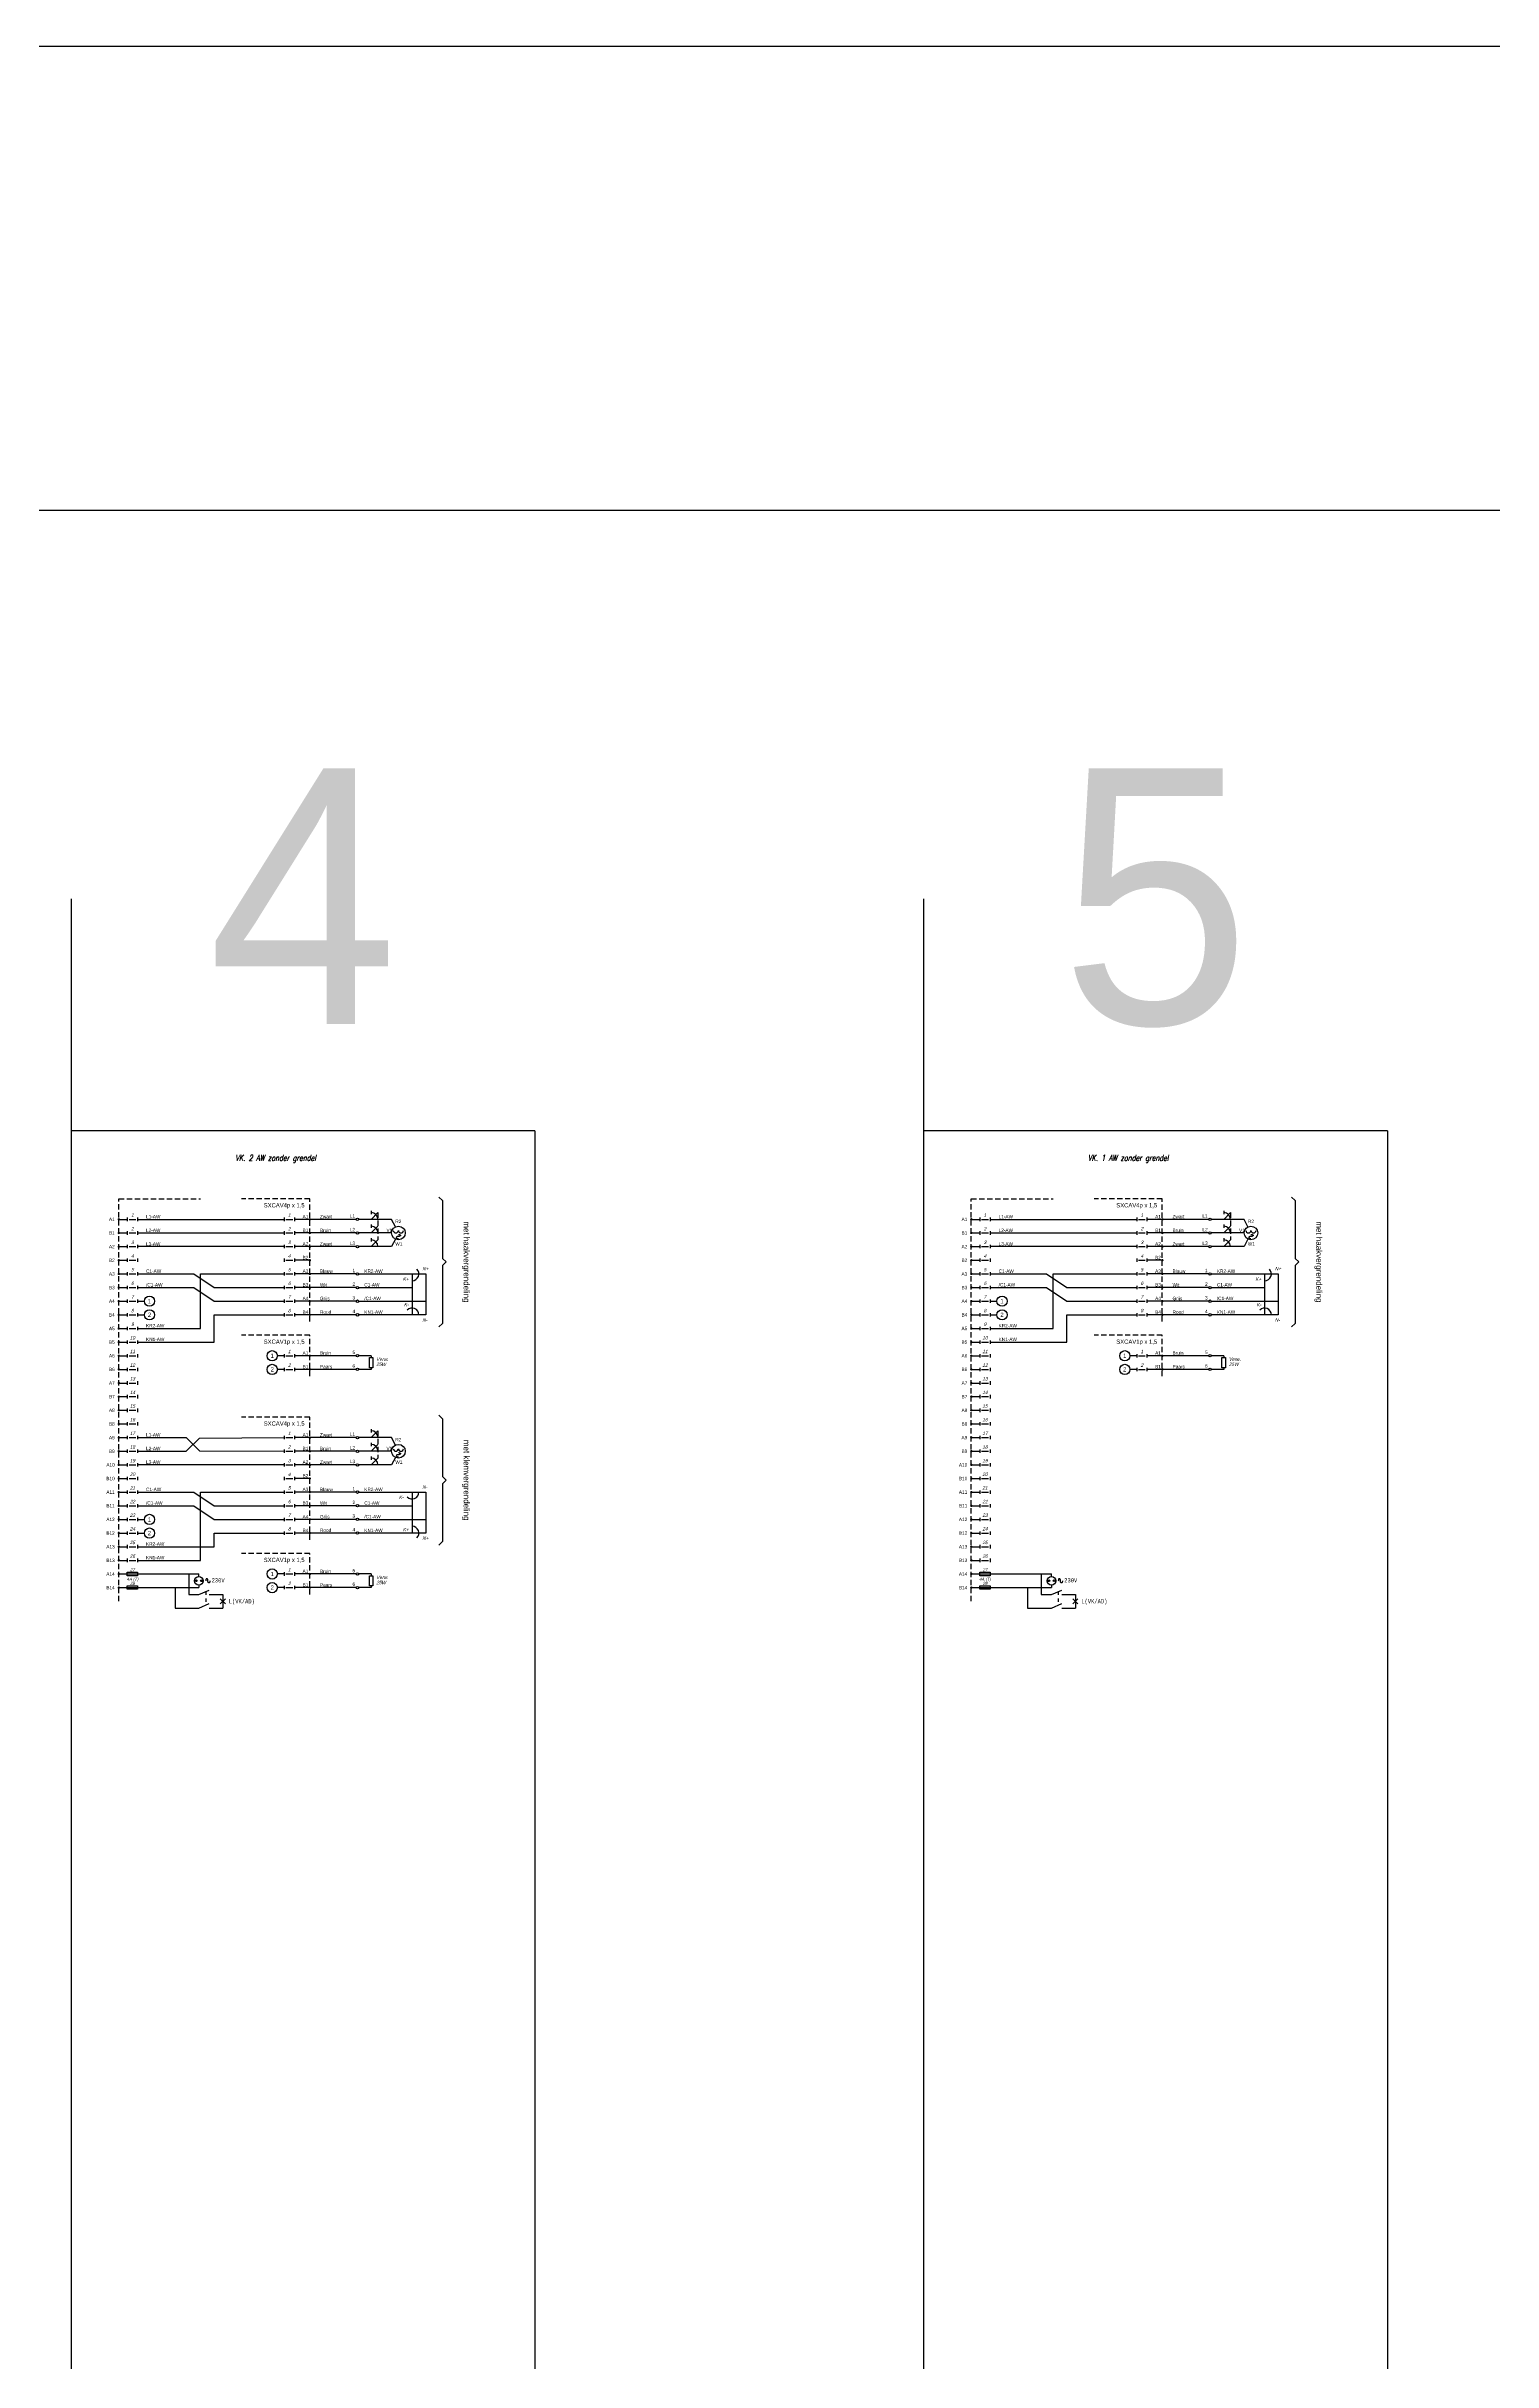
# Model space of a CAD drawing. Header units: millimetres. Extents: x -1040 to 5136, y -2580 to 8636.
# Drawn here: x 1350 to 2198, y -1222 to 136 of the extents above; entities that cross this region are included whole.
import ezdxf
from ezdxf.enums import TextEntityAlignment as Align

# ---------------------------------------------------------------- set-up
doc = ezdxf.new("R2010")
doc.units = ezdxf.units.MM
for name, pattern in [('HIDDEN', [0.375, 0.25, -0.125]), ('HIDDEN2', [4.6875, 3.125, -1.5625]), ('PUNT', [4, 2, -2])]:
    doc.linetypes.add(name, pattern=pattern)
doc.layers.add('18c', color=1, linetype='Continuous')
doc.layers.add('35c', color=2, linetype='Continuous')
doc.layers.add('Nieuw', color=7, linetype='Continuous', true_color=0xff0505)
doc.layers.add('noprint', color=40, linetype='Continuous', plot=False)
doc.styles.add('ISO', font='isoplus')
doc.styles.add('ISO2_5', font='isoplus', dxfattribs={"height": 2.5})
doc.styles.add('ISO2S', font='isoplus', dxfattribs={"oblique": 15, "height": 2})
doc.styles.add('iso3_5', font='isoplus.shx', dxfattribs={"height": 3.5})
doc.styles.add('isoplus', font='isoplus.shx')
doc.styles.add('ITALICT', font='italict', dxfattribs={"width": 0.8})
doc.styles.add('MONO_8', font='monotxt', dxfattribs={"width": 0.8})
doc.styles.get("Standard").update_dxf_attribs({"font": 'isoplus.shx'})
doc.styles.add('TXTS', font='txt', dxfattribs={"oblique": 15})

# ---------------------------------------------------------------- blocks, each defined once
blk = doc.blocks.new('paginalayout')
at = {"layer": 'noprint', "linetype": 'Continuous'}
for p, q in [((1240, 136), (1450, 136)), ((1450, 136), (1660, 136)), ((1660, 136), (1870, 136)), ((1870, 136), (2080, 136)), ((2080, 136), (2290, 136)), ((1636, -500), (1636, -690)), ((2136, -500), (2136, -690)), ((1636, -690), (1636, -900)), ((2136, -690), (2136, -900)), ((1636, -900), (1636, -1110)), ((2136, -900), (2136, -1110)), ((1636, -1110), (1636, -1320)), ((2136, -1110), (2136, -1320))]:
    blk.add_line(p, q, dxfattribs=at)
at = {"layer": 'noprint'}
for p, q in [((-136, -136), (5000, -136)), ((1364, -364), (1364, -2500)), ((1864, -364), (1864, -2500)), ((1636, -500), (1364, -500)), ((2136, -500), (1864, -500))]:
    blk.add_line(p, q, dxfattribs=at)
for s, p in [('4', (1500, -362.5)), ('5', (2000, -362.5))]:
    blk.add_text(s, height=150, dxfattribs=at).set_placement(p, align=Align.MIDDLE_CENTER)
blk = doc.blocks.new('T_SHR_B1')
at = {"color": 7}
for p, q in [((-3, 1), (-3, -1)), ((-2, 0), (2, 0)), ((3, 1), (3, -1))]:
    blk.add_line(p, q, dxfattribs=at)
at = {"color": 7, "style": 'TXTS', "oblique": 15}
blk.add_attdef('SNAME', text='', height=2, dxfattribs=at).set_placement((0, 2.5), align=Align.MIDDLE)
at = {"color": 1, "style": 'MONO_8', "width": 0.8, "flags": 1}
for tag, p in [('STATION', (0, 0)), ('LIJN', (0, 2)), ('GEBRUIK', (0, -2))]:
    blk.add_attdef(tag, text='', height=1.5, dxfattribs=at).set_placement(p, align=Align.MIDDLE)
blk = doc.blocks.new('T_VBLB1')
at = {"color": 7}
blk.add_line((0, 0), (4, 4), dxfattribs=at)
blk.add_arc((0, 0), 4, 0, 90, dxfattribs=at)
at = {"color": 9, "style": 'MONO_8', "width": 0.8, "flags": 1}
for tag, p in [('STATION', (0, 0)), ('LIJN', (0, 2)), ('GEBRUIK', (0, -2))]:
    blk.add_attdef(tag, text='', height=1.5, dxfattribs=at).set_placement(p, align=Align.MIDDLE)
at = {"color": 7, "style": 'ISO2S', "oblique": 15}
for tag, p in [('M', (-1, 2)), ('B', (2, 5)), ('LO', (-2, -3))]:
    blk.add_attdef(tag, text='', height=2, dxfattribs=at).set_placement(p, align=Align.RIGHT)
at = {"color": 7, "style": 'ISO2_5'}
for tag, p in [('KNMT', (6, 4.5)), ('KNMB', (6, 1))]:
    blk.add_attdef(tag, p, '', height=2.5, dxfattribs=at)
at = {"color": 7, "style": 'ISO2S', "oblique": 15}
blk.add_attdef('RO', (6, -3), '', height=2, dxfattribs=at)
blk = doc.blocks.new('T_LIJN')
at = {"color": 7}
blk.add_line((-1, 0), (1, 0), dxfattribs=at)
at = {"color": 9, "style": 'MONO_8', "width": 0.8, "flags": 1}
for tag, p in [('STATION', (0, 0)), ('LIJN', (0, 2)), ('GEBRUIK', (0, -2))]:
    blk.add_attdef(tag, text='', height=1.5, dxfattribs=at).set_placement(p, align=Align.MIDDLE)
at = {"color": 7, "style": 'MONO_8', "width": 0.8, "flags": 1}
blk.add_attdef('NAME', text='', height=2.5, dxfattribs=at).set_placement((0, 4), align=Align.MIDDLE)
blk = doc.blocks.new('T_WISS1')
at = {"color": 7, "linetype": 'Continuous'}
blk.add_lwpolyline([(2.5, 0, -0.051099), (2.4, -0.5, -0.064948), (2.3, -0.9, -0.104203), (2.1, -1.2, -0.174705), (1.9, -1.2, -0.174705), (1.7, -1.2, -0.104203), (1.4, -0.9, -0.064948), (1.3, -0.5, -0.051099), (1.2, 0, 0.051099), (1.2, 0.5, 0.064948), (1.1, 0.9, 0.104203), (0.8, 1.2, 0.174705), (0.6, 1.2, 0.174705), (0.4, 1.2, 0.104203), (0.2, 0.9, 0.064948), (0.1, 0.5, 0.051099), (0, 0)], format="xyb", dxfattribs=at)
blk = doc.blocks.new('T_XKLO1')
at = {"color": 7, "linetype": 'Continuous'}
blk.add_arc((0, 0), 4, 270, 45, dxfattribs=at)
at = {"color": 7, "style": 'ISO2S', "oblique": 15}
for tag, p in [('LB', (-2, 2)), ('LO', (-2, -8)), ('M', (-2, -4))]:
    blk.add_attdef(tag, text='', height=2, dxfattribs=at).set_placement(p, align=Align.RIGHT)
at = {"color": 9, "style": 'MONO_8', "width": 0.8, "flags": 1}
for tag, p in [('STATION', (0, 0)), ('LIJN', (0, 2)), ('GEBRUIK', (0, -2))]:
    blk.add_attdef(tag, text='', height=1.5, dxfattribs=at).set_placement(p, align=Align.MIDDLE)
at = {"color": 7, "style": 'ISO2S', "oblique": 15}
blk.add_attdef('RB', (6, 2), '', height=2, dxfattribs=at)
at = {"color": 7, "style": 'ISO2_5'}
for tag, p in [('KNMT', (2, -8.5)), ('KNMB', (2, -12))]:
    blk.add_attdef(tag, p, '', height=2.5, dxfattribs=at)
blk = doc.blocks.new('T_XKRB2')
at = {"color": 7, "linetype": 'Continuous'}
blk.add_arc((0, 0), 4, 0, 135, dxfattribs=at)
at = {"color": 7, "style": 'ISO2S', "oblique": 15}
for tag, p in [('M', (-5, 1)), ('LB', (-2, 6)), ('LO', (-2, -4))]:
    blk.add_attdef(tag, text='', height=2, dxfattribs=at).set_placement(p, align=Align.RIGHT)
at = {"color": 9, "style": 'MONO_8', "width": 0.8, "flags": 1}
for tag, p in [('STATION', (0, 0)), ('LIJN', (0, 2)), ('GEBRUIK', (0, -2))]:
    blk.add_attdef(tag, text='', height=1.5, dxfattribs=at).set_placement(p, align=Align.MIDDLE)
at = {"color": 7, "style": 'ISO2_5'}
for tag, p in [('KNMT', (6, 4.5)), ('KNMB', (6, 1))]:
    blk.add_attdef(tag, p, '', height=2.5, dxfattribs=at)
at = {"color": 7, "style": 'ISO2S', "oblique": 15}
blk.add_attdef('RO', (6, -4), '', height=2, dxfattribs=at)
blk = doc.blocks.new('T_W74V1')
at = {"color": 7, "linetype": 'Continuous'}
blk.add_lwpolyline([(-1, 3), (1, 3), (1, -3), (-1, -3)], close=True, dxfattribs=at)
at = {"color": 1, "style": 'MONO_8', "width": 0.8, "flags": 1}
for tag, p in [('STATION', (0, 0)), ('LIJN', (0, 2)), ('GEBRUIK', (0, -2))]:
    blk.add_attdef(tag, text='', height=1.5, dxfattribs=at).set_placement(p, align=Align.MIDDLE)
at = {"color": 7, "style": 'ISO2S', "oblique": 15}
for tag, p in [('WRNAME', (3, 1)), ('W', (3, -2))]:
    blk.add_attdef(tag, p, '', height=2, dxfattribs=at)
blk = doc.blocks.new('*U142')
at = {"color": 7}
for p, q in [((128.3, 0), (92, 0)), ((128.3, -8), (92, -8)), ((149, 0), (129.7, 0)), ((149, -8), (129.7, -8)), ((86, -16), (0, -16)), ((128.3, -16), (92, -16)), ((149, -16), (129.7, -16)), ((128.3, -32), (101, -32)), ((128.3, -40), (101, -40)), ((129.7, -32), (169, -32)), ((129.7, -40), (161, -40)), ((161, -32), (161, -56)), ((169, -32), (169, -56)), ((128.3, -48), (101, -48)), ((129.7, -48), (169, -48)), ((128.3, -56), (101, -56)), ((169, -56), (129.7, -56)), ((128.3, -80), (101, -80)), ((128.3, -88), (101, -88))]:
    blk.add_line(p, q, dxfattribs=at)
at = {"color": 7, "linetype": 'Continuous'}
for p, q in [((151.2, -4.4), (149, 0)), ((151.2, -11.6), (149, -16)), ((101, -24), (92, -24)), ((101, -32), (92, -32)), ((101, -40), (92, -40)), ((101, -48), (92, -48)), ((101, -56), (92, -56)), ((101, -80), (92, -80)), ((101, -88), (92, -88))]:
    blk.add_line(p, q, dxfattribs=at)
at = {"linetype": 'Continuous'}
for p, q in [((0, -48), (4, -48)), ((0, -56), (4, -56)), ((86, -80), (82, -80)), ((137, -80), (129.7, -80)), ((137, -80), (137, -81)), ((86, -88), (82, -88)), ((137, -88), (129.7, -88)), ((137, -87), (137, -88))]:
    blk.add_line(p, q, dxfattribs=at)
at = {"color": 7}
for points in [[(0, 0), (57, 0), (69, 0), (86, 0)], [(0, -8), (57, -8), (69, -8), (86, -8)], [(0, -32), (33, -32), (45, -40), (86, -40)], [(0, -64), (37, -64), (37, -32), (86, -32)], [(0, -40), (33, -40), (45, -48), (86, -48)], [(0, -72), (45, -72), (45, -56), (86, -56)]]:
    blk.add_lwpolyline(points, dxfattribs=at)
at = {"color": 7, "const_width": 0.7}
for points in [[(100.7, 0, 1), (101.4, 0, 1)], [(100.7, -8, 1), (101.4, -8, 1)], [(100.7, -16, 1), (101.4, -16, 1)], [(100.7, -24, 1), (101.4, -24, 1)], [(100.7, -32, 1), (101.4, -32, 1)], [(100.7, -40, 1), (101.4, -40, 1)], [(100.7, -48, 1), (101.4, -48, 1)], [(100.7, -56, 1), (101.4, -56, 1)], [(100.7, -80, 1), (101.4, -80, 1)], [(100.7, -88, 1), (101.4, -88, 1)]]:
    blk.add_lwpolyline(points, format="xyb", close=True, dxfattribs=at)
at = {"color": 7, "linetype": 'Continuous'}
blk.add_lwpolyline([(150, -6.5, 1), (153, -6.5, 1), (156, -6.5)], format="xyb", dxfattribs=at)
at = {"color": 7}
for centre, radius in [((129, 0), 0.7), ((129, -8), 0.7), ((153, -8), 4), ((129, -16), 0.7), ((129, -32), 0.7), ((129, -40), 0.7), ((129, -48), 0.7), ((129, -56), 0.7), ((129, -80), 0.7), ((129, -88), 0.7)]:
    blk.add_circle(centre, radius, dxfattribs=at)
at = {"linetype": 'Continuous'}
for centre in [(7, -48), (7, -56), (79, -80), (79, -88)]:
    blk.add_circle(centre, 3, dxfattribs=at)
at = {"layer": '18c', "linetype": 'HIDDEN2'}
blk.add_line((141, 4), (141, -12), dxfattribs=at)
for points in [[(101, -60), (101, 12), (61, 12)], [(101, -92), (101, -68), (61, -68)]]:
    blk.add_lwpolyline(points, dxfattribs=at)
at = {"layer": '35c', "color": 7, "linetype": 'Continuous'}
blk.add_lwpolyline([(176.8, 13.1), (178.9, 11), (178.9, -22.9), (181, -25), (178.9, -27.1), (178.9, -61), (176.8, -63.1)], dxfattribs=at)
at = {"color": 7}
for name, p, values in [('T_SHR_B1', (89, 0), {'SNAME': '1'}), ('T_SHR_B1', (89, -8), {'SNAME': '2'}), ('T_SHR_B1', (89, -16), {'SNAME': '3'}), ('T_SHR_B1', (89, -24), {'SNAME': '4'}), ('T_SHR_B1', (89, -32), {'SNAME': '5'}), ('T_SHR_B1', (89, -40), {'SNAME': '6'}), ('T_XKLO1', (161, -32), {'RB': 'N+', 'M': 'K+'}), ('T_SHR_B1', (89, -48), {'SNAME': '7'}), ('T_SHR_B1', (89, -56), {'SNAME': '8'}), ('T_SHR_B1', (89, -80), {'SNAME': '1'}), ('T_SHR_B1', (89, -88), {'SNAME': '2'})]:
    blk.add_blockref(name, p, dxfattribs=at).add_auto_attribs(values)
at = {"color": 0, "rotation": 270}
for p in [(137, 4), (137, -4), (137, -12)]:
    blk.add_blockref('T_LIJN', p, dxfattribs=at)
at = {"color": 0}
for p in [(137, 0), (137, -8), (137, -16)]:
    blk.add_blockref('T_VBLB1', p, dxfattribs=at)
at = {"color": 7, "linetype": 'Continuous', "rotation": 89.99999999999999}
blk.add_blockref('T_WISS1', (153, -11.3), dxfattribs=at)
at = {"color": 7}
ref = blk.add_blockref('T_XKRB2', (161, -56), dxfattribs=at)
ref.add_attrib('RO', 'N-', (167, -60), dxfattribs={"color": 7, "height": 2, "style": 'ISO2S', "oblique": 15})
ref.add_attrib('LB', 'K-', dxfattribs={"color": 7, "height": 2, "style": 'ISO2S', "oblique": 15}).set_placement((159, -51), align=Align.RIGHT)
at = {"linetype": 'Continuous'}
blk.add_blockref('T_W74V1', (137, -84), dxfattribs=at).add_auto_attribs({'WRNAME': 'Verw.', 'W': '25W'})
at = {"color": 7, "linetype": 'Continuous', "style": 'isoplus'}
for s, p in [('L1-AW', (5, 0)), ('L2-AW', (5, -8)), ('L3-AW', (5, -16)), ('/C1-AW', (5, -40)), ('C1-AW', (5, -32)), ('C1-AW', (133, -40)), ('KR2-AW', (133, -32)), ('/C1-AW', (133, -48)), ('KN1-AW', (133, -56)), ('KR2-AW', (5, -64)), ('KN1-AW', (5, -72))]:
    blk.add_text(s, height=2, dxfattribs=at).set_placement(p, align=Align.BOTTOM_LEFT)
for s, p in [('SXCAV4p x 1,5', (98, 7)), ('SXCAV1p x 1,5', (98, -73))]:
    blk.add_text(s, height=2.5, dxfattribs=at).set_placement(p, align=Align.RIGHT)
at = {"color": 7, "style": 'isoplus'}
for s, p in [('A1', (96.8, 0.6)), ('Zwart', (107, 0.6)), ('A2', (96.8, -15.4)), ('B1', (96.8, -7.4)), ('Zwart', (107, -15.4)), ('Bruin', (107, -7.4)), ('B2', (96.8, -23.4)), ('A3', (96.8, -31.4)), ('B3', (96.8, -39.4)), ('Wit', (107, -39.4)), ('Blauw', (107, -31.4)), ('A4', (96.8, -47.4)), ('B4', (96.8, -55.4)), ('Grijs', (107, -47.4)), ('Rood', (107, -55.4)), ('A1', (96.8, -79.4)), ('Bruin', (107, -79.4)), ('B1', (96.8, -87.4)), ('Paars', (107, -87.4))]:
    blk.add_text(s, height=2, dxfattribs=at).set_placement(p)
for s, p in [('L1', (127.6, 1)), ('L2', (127.6, -7)), ('L3', (127.6, -15)), ('2', (127.6, -39)), ('1', (127.6, -31)), ('3', (127.6, -47)), ('4', (127.6, -55)), ('5', (127.6, -79)), ('6', (127.6, -87))]:
    blk.add_text(s, height=2, dxfattribs=at).set_placement(p, align=Align.RIGHT)
at = {"color": 7, "linetype": 'HIDDEN', "style": 'isoplus'}
for s, p in [('V1', (146, -7.4)), ('W1', (151.2, -15.4)), ('R2', (151.2, -2.2))]:
    blk.add_text(s, height=2, dxfattribs=at).set_placement(p)
at = {"color": 2, "linetype": 'HIDDEN2', "style": 'isoplus'}
blk.add_text('met haakvergrendeling', height=3.5, rotation=270, dxfattribs=at).set_placement((193, -25), align=Align.MIDDLE_CENTER)
at = {"linetype": 'Continuous'}
for s, p in [('1', (7, -48)), ('2', (7, -56)), ('1', (79, -80)), ('2', (79, -88))]:
    blk.add_text(s, height=2.5, dxfattribs=at).set_placement(p, align=Align.MIDDLE_CENTER)
for tag, p in [('AWKABELKOP', (98, 14)), ('VERWARMINGKABELKOP', (98, -66))]:
    blk.add_attdef(tag, text='', height=2.5, dxfattribs=at).set_placement(p, align=Align.RIGHT)
at = {"layer": '35c', "linetype": 'Continuous', "style": 'iso3_5'}
blk.add_attdef('AW', text='', height=3.5, rotation=270, dxfattribs=at).set_placement((185, -25), align=Align.MIDDLE_CENTER)
blk = doc.blocks.new('T_SP736O')
at = {"color": 7}
for centre, radius in [((0, 0), 2.5), ((-1.5, 0), 0.5), ((1.5, 0), 0.5)]:
    blk.add_circle(centre, radius, dxfattribs=at)
at = {"color": 7, "style": 'ISO2S', "oblique": 15}
blk.add_attdef('L1', text='', height=2, dxfattribs=at).set_placement((-3, 3.1), align=Align.RIGHT)
at = {"color": 9, "style": 'MONO_8', "width": 0.8, "flags": 1}
for tag, p in [('STATION', (0, 0)), ('LIJN', (0, 2)), ('GEBRUIK', (0, -2))]:
    blk.add_attdef(tag, text='', height=1.5, dxfattribs=at).set_placement(p, align=Align.MIDDLE)
at = {"color": 7, "style": 'ISO2S', "oblique": 15}
blk.add_attdef('L2', (3, 3.1), '', height=2, dxfattribs=at)
at = {"color": 7, "style": 'MONO_8', "width": 0.8}
blk.add_attdef('SPNAME', text='', height=2.5, dxfattribs=at).set_placement((0, -5), align=Align.MIDDLE)
blk = doc.blocks.new('T_L71V1')
at = {"color": 2, "linetype": 'Continuous'}
for p, q in [((-1.5, 1.5), (1.5, -1.5)), ((-1.5, -1.5), (1.5, 1.5))]:
    blk.add_line(p, q, dxfattribs=at)
at = {"color": 9, "style": 'MONO_8', "width": 0.8, "flags": 1}
for tag, p in [('STATION', (0, 0)), ('LIJN', (0, 2)), ('GEBRUIK', (0, -2))]:
    blk.add_attdef(tag, text='', height=1.5, dxfattribs=at).set_placement(p, align=Align.MIDDLE)
at = {"color": 7, "style": 'MONO_8', "width": 0.8}
for tag, p, height in [('FT', (3.5, 2.5), 2), ('LNAME', (3.5, -1.25), 2.5)]:
    blk.add_attdef(tag, p, '', height=height, dxfattribs=at)
at = {"color": 7, "style": 'ISO'}
blk.add_attdef('W', (3.5, -4.5), '', height=2, dxfattribs=at)
blk = doc.blocks.new('*U153')
at = {"linetype": 'Continuous'}
for p, q in [((-2, -1), (-2, 1)), ((-2, 1), (4, 1)), ((4, 1), (4, -1)), ((4, -1), (-2, -1))]:
    blk.add_line(p, q, dxfattribs=at)
blk.add_line((-2, 0), (4, 0))
at = {"style": 'isoplus', "oblique": 15}
blk.add_attdef('XTRTXTTOP', text='', height=1.8, dxfattribs=at).set_placement((1, 4), align=Align.CENTER)
blk.add_attdef('SNAME', text='', height=1.8, dxfattribs=at).set_placement((1, 2.5), align=Align.MIDDLE)
blk.add_attdef('XTRTXTBOT', text='', height=1.8, dxfattribs=at).set_placement((1, -4), align=Align.TOP_CENTER)
at = {"style": 'isoplus'}
blk.add_attdef('W', text='', height=1.8, dxfattribs=at).set_placement((1, -2.5), align=Align.MIDDLE)
blk = doc.blocks.new('*U157')
at = {"linetype": 'Continuous'}
for p, q in [((-2, -1), (-2, 1)), ((-2, 1), (4, 1)), ((4, 1), (4, -1)), ((4, -1), (-2, -1))]:
    blk.add_line(p, q, dxfattribs=at)
blk.add_line((-2, 0), (4, 0))
at = {"style": 'isoplus', "oblique": 15}
blk.add_attdef('XTRTXTTOP', text='', height=1.8, dxfattribs=at).set_placement((1, 4), align=Align.CENTER)
blk.add_attdef('SNAME', text='', height=1.8, dxfattribs=at).set_placement((1, 2.5), align=Align.MIDDLE)
blk.add_attdef('XTRTXTBOT', text='', height=1.8, dxfattribs=at).set_placement((1, -4), align=Align.TOP_CENTER)
at = {"style": 'isoplus'}
blk.add_attdef('W', text='', height=1.8, dxfattribs=at).set_placement((1, -2.5), align=Align.MIDDLE)
blk = doc.blocks.new('T_XKRO2')
at = {"color": 7, "linetype": 'Continuous'}
blk.add_arc((0, 0), 4, 225, 0, dxfattribs=at)
at = {"color": 7, "style": 'ISO2S', "oblique": 15}
for tag, p in [('LB', (-2, 2)), ('M', (-5, -4)), ('LO', (-2, -8))]:
    blk.add_attdef(tag, text='', height=2, dxfattribs=at).set_placement(p, align=Align.RIGHT)
at = {"color": 9, "style": 'MONO_8', "width": 0.8, "flags": 1}
for tag, p in [('STATION', (0, 0)), ('LIJN', (0, 2)), ('GEBRUIK', (0, -2))]:
    blk.add_attdef(tag, text='', height=1.5, dxfattribs=at).set_placement(p, align=Align.MIDDLE)
at = {"color": 7, "style": 'ISO2S', "oblique": 15}
blk.add_attdef('RB', (6, 2), '', height=2, dxfattribs=at)
at = {"color": 7, "style": 'ISO2_5'}
for tag, p in [('KNMT', (2, -8.5)), ('KNMB', (2, -12))]:
    blk.add_attdef(tag, p, '', height=2.5, dxfattribs=at)
blk = doc.blocks.new('T_XKRB1')
at = {"color": 7, "linetype": 'Continuous'}
blk.add_arc((0, 0), 4, 315, 90, dxfattribs=at)
at = {"color": 7, "style": 'ISO2S', "oblique": 15}
for tag, p in [('LB', (-2, 6)), ('M', (-2, 1)), ('LO', (-2, -4))]:
    blk.add_attdef(tag, text='', height=2, dxfattribs=at).set_placement(p, align=Align.RIGHT)
at = {"color": 9, "style": 'MONO_8', "width": 0.8, "flags": 1}
for tag, p in [('STATION', (0, 0)), ('LIJN', (0, 2)), ('GEBRUIK', (0, -2))]:
    blk.add_attdef(tag, text='', height=1.5, dxfattribs=at).set_placement(p, align=Align.MIDDLE)
at = {"color": 7, "style": 'ISO2_5'}
for tag, p in [('KNMT', (6, 4.5)), ('KNMB', (6, 1))]:
    blk.add_attdef(tag, p, '', height=2.5, dxfattribs=at)
at = {"color": 7, "style": 'ISO2S', "oblique": 15}
blk.add_attdef('RO', (6, -4), '', height=2, dxfattribs=at)
blk = doc.blocks.new('*U166')
at = {"color": 7}
for p, q in [((128.3, 0), (92, 0)), ((128.3, -8), (92, -8)), ((149, 0), (129.7, 0)), ((149, -8), (129.7, -8)), ((86, -16), (0, -16)), ((128.3, -16), (92, -16)), ((149, -16), (129.7, -16)), ((37, -72), (37, -32)), ((37, -32), (86, -32)), ((128.3, -32), (101, -32)), ((128.3, -40), (101, -40)), ((129.7, -32), (169, -32)), ((129.7, -40), (161, -40)), ((161, -32), (161, -56)), ((169, -32), (169, -56)), ((128.3, -48), (101, -48)), ((129.7, -48), (169, -48)), ((0, -64), (45, -64)), ((128.3, -56), (101, -56)), ((169, -56), (129.7, -56)), ((128.3, -80), (101, -80)), ((128.3, -88), (101, -88))]:
    blk.add_line(p, q, dxfattribs=at)
at = {"color": 7, "linetype": 'Continuous'}
for p, q in [((151.2, -4.4), (149, 0)), ((151.2, -11.6), (149, -16)), ((101, -24), (92, -24)), ((101, -32), (92, -32)), ((101, -40), (92, -40)), ((101, -48), (92, -48)), ((101, -56), (92, -56)), ((101, -80), (92, -80)), ((101, -88), (92, -88))]:
    blk.add_line(p, q, dxfattribs=at)
at = {"linetype": 'Continuous'}
for p, q in [((0, -48), (4, -48)), ((0, -56), (4, -56)), ((86, -80), (82, -80)), ((137, -80), (129.7, -80)), ((137, -80), (137, -81)), ((86, -88), (82, -88)), ((137, -88), (129.7, -88)), ((137, -87), (137, -88))]:
    blk.add_line(p, q, dxfattribs=at)
at = {"color": 7}
for points in [[(0, 0), (28.5, 0)], [(0, -8), (28.5, -8)], [(0, -32), (33, -32), (45, -40), (86, -40)], [(0, -40), (33, -40), (45, -48), (86, -48)], [(45, -64), (45, -56), (86, -56)], [(0, -72), (37, -72)]]:
    blk.add_lwpolyline(points, dxfattribs=at)
at = {"color": 7, "const_width": 0.7}
for points in [[(100.7, 0, 1), (101.4, 0, 1)], [(100.7, -8, 1), (101.4, -8, 1)], [(100.7, -16, 1), (101.4, -16, 1)], [(100.7, -24, 1), (101.4, -24, 1)], [(100.7, -32, 1), (101.4, -32, 1)], [(100.7, -40, 1), (101.4, -40, 1)], [(100.7, -48, 1), (101.4, -48, 1)], [(100.7, -56, 1), (101.4, -56, 1)], [(100.7, -80, 1), (101.4, -80, 1)], [(100.7, -88, 1), (101.4, -88, 1)]]:
    blk.add_lwpolyline(points, format="xyb", close=True, dxfattribs=at)
at = {"color": 7, "linetype": 'Continuous'}
blk.add_lwpolyline([(150, -6.5, 1), (153, -6.5, 1), (156, -6.5)], format="xyb", dxfattribs=at)
at = {"color": 7}
for centre, radius in [((129, 0), 0.7), ((129, -8), 0.7), ((153, -8), 4), ((129, -16), 0.7), ((129, -32), 0.7), ((129, -40), 0.7), ((129, -48), 0.7), ((129, -56), 0.7), ((129, -80), 0.7), ((129, -88), 0.7)]:
    blk.add_circle(centre, radius, dxfattribs=at)
at = {"linetype": 'Continuous'}
for centre in [(7, -48), (7, -56), (79, -80), (79, -88)]:
    blk.add_circle(centre, 3, dxfattribs=at)
at = {"layer": '18c', "linetype": 'HIDDEN2'}
blk.add_line((141, 4), (141, -12), dxfattribs=at)
for points in [[(101, -60), (101, 12), (61, 12)], [(101, -92), (101, -68), (61, -68)]]:
    blk.add_lwpolyline(points, dxfattribs=at)
at = {"layer": '35c', "color": 7, "linetype": 'Continuous'}
blk.add_lwpolyline([(176.8, 13.1), (178.9, 11), (178.9, -22.9), (181, -25), (178.9, -27.1), (178.9, -61), (176.8, -63.1)], dxfattribs=at)
at = {"color": 7}
for p, values in [((89, 0), {'SNAME': '1'}), ((89, -8), {'SNAME': '2'}), ((89, -16), {'SNAME': '3'}), ((89, -24), {'SNAME': '4'}), ((89, -32), {'SNAME': '5'}), ((89, -40), {'SNAME': '6'}), ((89, -48), {'SNAME': '7'}), ((89, -56), {'SNAME': '8'}), ((89, -80), {'SNAME': '1'}), ((89, -88), {'SNAME': '2'})]:
    blk.add_blockref('T_SHR_B1', p, dxfattribs=at).add_auto_attribs(values)
at = {"color": 0, "rotation": 270}
for p in [(137, 4), (137, -4), (137, -12)]:
    blk.add_blockref('T_LIJN', p, dxfattribs=at)
at = {"color": 0}
for p in [(137, 0), (137, -8), (137, -16)]:
    blk.add_blockref('T_VBLB1', p, dxfattribs=at)
at = {"color": 7, "linetype": 'Continuous', "rotation": 89.99999999999999}
blk.add_blockref('T_WISS1', (153, -11.3), dxfattribs=at)
at = {"color": 1}
for name, p, values in [('T_XKRO2', (161, -32), {'RB': 'N-', 'M': 'K-'}), ('T_XKRB1', (161, -56), {'RO': 'N+', 'M': 'K+'})]:
    blk.add_blockref(name, p, dxfattribs=at).add_auto_attribs(values)
at = {"linetype": 'Continuous'}
blk.add_blockref('T_W74V1', (137, -84), dxfattribs=at).add_auto_attribs({'WRNAME': 'Verw.', 'W': '25W'})
at = {"color": 7, "linetype": 'Continuous', "style": 'isoplus'}
for s, p in [('L1-AW', (5, 0)), ('L2-AW', (5, -8)), ('L3-AW', (5, -16)), ('/C1-AW', (5, -40)), ('C1-AW', (5, -32)), ('C1-AW', (133, -40)), ('KR2-AW', (133, -32)), ('/C1-AW', (133, -48)), ('KN1-AW', (133, -56)), ('KR2-AW', (5, -64)), ('KN1-AW', (5, -72))]:
    blk.add_text(s, height=2, dxfattribs=at).set_placement(p, align=Align.BOTTOM_LEFT)
for s, p in [('SXCAV4p x 1,5', (98, 7)), ('SXCAV1p x 1,5', (98, -73))]:
    blk.add_text(s, height=2.5, dxfattribs=at).set_placement(p, align=Align.RIGHT)
at = {"color": 7, "style": 'isoplus'}
for s, p in [('A1', (96.8, 0.6)), ('Zwart', (107, 0.6)), ('A2', (96.8, -15.4)), ('B1', (96.8, -7.4)), ('Zwart', (107, -15.4)), ('Bruin', (107, -7.4)), ('B2', (96.8, -23.4)), ('A3', (96.8, -31.4)), ('B3', (96.8, -39.4)), ('Wit', (107, -39.4)), ('Blauw', (107, -31.4)), ('A4', (96.8, -47.4)), ('B4', (96.8, -55.4)), ('Grijs', (107, -47.4)), ('Rood', (107, -55.4)), ('A1', (96.8, -79.4)), ('Bruin', (107, -79.4)), ('B1', (96.8, -87.4)), ('Paars', (107, -87.4))]:
    blk.add_text(s, height=2, dxfattribs=at).set_placement(p)
for s, p in [('L1', (127.6, 1)), ('L2', (127.6, -7)), ('L3', (127.6, -15)), ('2', (127.6, -39)), ('1', (127.6, -31)), ('3', (127.6, -47)), ('4', (127.6, -55)), ('5', (127.6, -79)), ('6', (127.6, -87))]:
    blk.add_text(s, height=2, dxfattribs=at).set_placement(p, align=Align.RIGHT)
at = {"color": 7, "linetype": 'HIDDEN', "style": 'isoplus'}
for s, p in [('V1', (146, -7.4)), ('W1', (151.2, -15.4)), ('R2', (151.2, -2.2))]:
    blk.add_text(s, height=2, dxfattribs=at).set_placement(p)
at = {"color": 2, "linetype": 'HIDDEN2', "style": 'isoplus'}
blk.add_text('met klemvergrendeling', height=3.5, rotation=270, dxfattribs=at).set_placement((193, -25), align=Align.MIDDLE_CENTER)
at = {"linetype": 'Continuous'}
for s, p in [('1', (7, -48)), ('2', (7, -56)), ('1', (79, -80)), ('2', (79, -88))]:
    blk.add_text(s, height=2.5, dxfattribs=at).set_placement(p, align=Align.MIDDLE_CENTER)
for tag, p in [('AWKABELKOP', (98, 14)), ('VERWARMINGKABELKOP', (98, -66))]:
    blk.add_attdef(tag, text='', height=2.5, dxfattribs=at).set_placement(p, align=Align.RIGHT)
at = {"layer": '35c', "linetype": 'Continuous', "style": 'iso3_5'}
blk.add_attdef('AW', text='', height=3.5, rotation=270, dxfattribs=at).set_placement((185, -25), align=Align.MIDDLE_CENTER)

msp = doc.modelspace()

# ---------------------------------------------------------------- linework, layer by layer
at = {"color": 7}
for p, q in [((1392, -552), (1397, -552)), ((1892, -552), (1897, -552)), ((1392, -560), (1397, -560)), ((1392, -568), (1397, -568)), ((1892, -560), (1897, -560)), ((1892, -568), (1897, -568)), ((1392, -576), (1397, -576)), ((1892, -576), (1897, -576)), ((1392, -584), (1397, -584)), ((1392, -592), (1397, -592)), ((1892, -584), (1897, -584)), ((1892, -592), (1897, -592)), ((1392, -600), (1397, -600)), ((1392, -608), (1397, -608)), ((1892, -600), (1897, -600)), ((1892, -608), (1897, -608)), ((1392, -616), (1397, -616)), ((1392, -624), (1397, -624)), ((1892, -616), (1897, -616)), ((1892, -624), (1897, -624)), ((1392, -632), (1397, -632)), ((1892, -632), (1897, -632)), ((1392, -640), (1397, -640)), ((1392, -648), (1397, -648)), ((1892, -640), (1897, -640)), ((1892, -648), (1897, -648)), ((1392, -656), (1397, -656)), ((1392, -664), (1397, -664)), ((1892, -656), (1897, -656)), ((1892, -664), (1897, -664)), ((1392, -672), (1397, -672)), ((1892, -672), (1897, -672)), ((1392, -680), (1397, -680)), ((1392, -688), (1397, -688)), ((1892, -680), (1897, -680)), ((1892, -688), (1897, -688)), ((1392, -696), (1397, -696)), ((1392, -704), (1397, -704)), ((1892, -696), (1897, -696)), ((1892, -704), (1897, -704)), ((1392, -712), (1397, -712)), ((1892, -712), (1897, -712)), ((1392, -720), (1397, -720)), ((1392, -728), (1397, -728)), ((1892, -720), (1897, -720)), ((1892, -728), (1897, -728)), ((1392, -736), (1397, -736)), ((1392, -744), (1397, -744)), ((1892, -736), (1897, -736)), ((1892, -744), (1897, -744)), ((1392, -752), (1397, -752)), ((1392, -760), (1397, -760)), ((1403, -760), (1439, -760)), ((1439, -761.5), (1439, -760)), ((1892, -752), (1897, -752)), ((1892, -760), (1897, -760)), ((1903, -760), (1939, -760)), ((1939, -761.5), (1939, -760)), ((1392, -768), (1397, -768)), ((1403, -768), (1439, -768)), ((1439, -766.5), (1439, -768)), ((1445, -772), (1453, -772)), ((1453, -772), (1453, -780)), ((1892, -768), (1897, -768)), ((1903, -768), (1939, -768)), ((1939, -766.5), (1939, -768)), ((1945, -772), (1953, -772)), ((1953, -772), (1953, -780)), ((1445, -780), (1453, -780)), ((1945, -780), (1953, -780))]:
    msp.add_line(p, q, dxfattribs=at)
at = {"linetype": 'PUNT'}
for p, q in [((1443, -770.286), (1443, -778.286)), ((1943, -770.286), (1943, -778.286))]:
    msp.add_line(p, q, dxfattribs=at)
at = {"color": 7, "const_width": 0.7}
for points in [[(1391.65, -552, 1), (1392.35, -552, 1)], [(1891.65, -552, 1), (1892.35, -552, 1)], [(1391.65, -560, 1), (1392.35, -560, 1)], [(1391.65, -568, 1), (1392.35, -568, 1)], [(1891.65, -560, 1), (1892.35, -560, 1)], [(1891.65, -568, 1), (1892.35, -568, 1)], [(1391.65, -576, 1), (1392.35, -576, 1)], [(1391.65, -584, 1), (1392.35, -584, 1)], [(1891.65, -576, 1), (1892.35, -576, 1)], [(1891.65, -584, 1), (1892.35, -584, 1)], [(1391.65, -592, 1), (1392.35, -592, 1)], [(1891.65, -592, 1), (1892.35, -592, 1)], [(1391.65, -600, 1), (1392.35, -600, 1)], [(1391.65, -608, 1), (1392.35, -608, 1)], [(1891.65, -600, 1), (1892.35, -600, 1)], [(1891.65, -608, 1), (1892.35, -608, 1)], [(1391.65, -616, 1), (1392.35, -616, 1)], [(1391.65, -624, 1), (1392.35, -624, 1)], [(1891.65, -616, 1), (1892.35, -616, 1)], [(1891.65, -624, 1), (1892.35, -624, 1)], [(1391.65, -632, 1), (1392.35, -632, 1)], [(1891.65, -632, 1), (1892.35, -632, 1)], [(1391.65, -640, 1), (1392.35, -640, 1)], [(1391.65, -648, 1), (1392.35, -648, 1)], [(1891.65, -640, 1), (1892.35, -640, 1)], [(1891.65, -648, 1), (1892.35, -648, 1)], [(1391.65, -656, 1), (1392.35, -656, 1)], [(1391.65, -664, 1), (1392.35, -664, 1)], [(1891.65, -656, 1), (1892.35, -656, 1)], [(1891.65, -664, 1), (1892.35, -664, 1)], [(1391.65, -672, 1), (1392.35, -672, 1)], [(1891.65, -672, 1), (1892.35, -672, 1)], [(1391.65, -680, 1), (1392.35, -680, 1)], [(1391.65, -688, 1), (1392.35, -688, 1)], [(1891.65, -680, 1), (1892.35, -680, 1)], [(1891.65, -688, 1), (1892.35, -688, 1)], [(1391.65, -696, 1), (1392.35, -696, 1)], [(1391.65, -704, 1), (1392.35, -704, 1)], [(1891.65, -696, 1), (1892.35, -696, 1)], [(1891.65, -704, 1), (1892.35, -704, 1)], [(1391.65, -712, 1), (1392.35, -712, 1)], [(1391.65, -720, 1), (1392.35, -720, 1)], [(1891.65, -712, 1), (1892.35, -712, 1)], [(1891.65, -720, 1), (1892.35, -720, 1)], [(1391.65, -728, 1), (1392.35, -728, 1)], [(1891.65, -728, 1), (1892.35, -728, 1)], [(1391.65, -736, 1), (1392.35, -736, 1)], [(1391.65, -744, 1), (1392.35, -744, 1)], [(1891.65, -736, 1), (1892.35, -736, 1)], [(1891.65, -744, 1), (1892.35, -744, 1)], [(1391.65, -752, 1), (1392.35, -752, 1)], [(1391.65, -760, 1), (1392.35, -760, 1)], [(1891.65, -752, 1), (1892.35, -752, 1)], [(1891.65, -760, 1), (1892.35, -760, 1)], [(1391.65, -768, 1), (1392.35, -768, 1)], [(1891.65, -768, 1), (1892.35, -768, 1)]]:
    msp.add_lwpolyline(points, format="xyb", close=True, dxfattribs=at)
for points in [[(1433, -760), (1433, -772), (1439, -772), (1445.081, -769.394)], [(1933, -760), (1933, -772), (1939, -772), (1945.081, -769.394)], [(1425, -768), (1425, -780), (1439, -780), (1445.081, -777.394)], [(1925, -768), (1925, -780), (1939, -780), (1945.081, -777.394)]]:
    msp.add_lwpolyline(points)
at = {"layer": '18c', "linetype": 'HIDDEN2'}
for points in [[(1392, -776), (1392, -540), (1440, -540)], [(1892, -776), (1892, -540), (1940, -540)]]:
    msp.add_lwpolyline(points, dxfattribs=at)
at = {"layer": 'Nieuw', "linetype": 'Continuous'}
for points in [[(1431.5, -680), (1439.25, -687.75), (1489, -688)], [(1431.5, -688), (1439.25, -680.25), (1489, -680)]]:
    msp.add_lwpolyline(points, dxfattribs=at)

# ---------------------------------------------------------------- block references
at = {"linetype": 'Continuous'}
for name, p in [('*U142', (1403, -552)), ('*U142', (1903, -552)), ('*U166', (1403, -680))]:
    msp.add_blockref(name, p, dxfattribs=at)
at = {"color": 7}
for name, p, values in [('T_SHR_B1', (1400, -552), {'SNAME': '1'}), ('T_SHR_B1', (1400, -560), {'SNAME': '2'}), ('T_SHR_B1', (1900, -552), {'SNAME': '1'}), ('T_SHR_B1', (1900, -560), {'SNAME': '2'}), ('T_SHR_B1', (1400, -568), {'SNAME': '3'}), ('T_SHR_B1', (1900, -568), {'SNAME': '3'}), ('T_SHR_B1', (1400, -576), {'SNAME': '4'}), ('T_SHR_B1', (1400, -584), {'SNAME': '5'}), ('T_SHR_B1', (1900, -576), {'SNAME': '4'}), ('T_SHR_B1', (1900, -584), {'SNAME': '5'}), ('T_SHR_B1', (1400, -592), {'SNAME': '6'}), ('T_SHR_B1', (1400, -600), {'SNAME': '7'}), ('T_SHR_B1', (1900, -592), {'SNAME': '6'}), ('T_SHR_B1', (1900, -600), {'SNAME': '7'}), ('T_SHR_B1', (1400, -608), {'SNAME': '8'}), ('T_SHR_B1', (1900, -608), {'SNAME': '8'}), ('T_SHR_B1', (1400, -616), {'SNAME': '9'}), ('T_SHR_B1', (1400, -624), {'SNAME': '10'}), ('T_SHR_B1', (1900, -616), {'SNAME': '9'}), ('T_SHR_B1', (1900, -624), {'SNAME': '10'}), ('T_SHR_B1', (1400, -632), {'SNAME': '11'}), ('T_SHR_B1', (1400, -640), {'SNAME': '12'}), ('T_SHR_B1', (1900, -632), {'SNAME': '11'}), ('T_SHR_B1', (1900, -640), {'SNAME': '12'}), ('T_SHR_B1', (1400, -648), {'SNAME': '13'}), ('T_SHR_B1', (1900, -648), {'SNAME': '13'}), ('T_SHR_B1', (1400, -656), {'SNAME': '14'}), ('T_SHR_B1', (1400, -664), {'SNAME': '15'}), ('T_SHR_B1', (1900, -656), {'SNAME': '14'}), ('T_SHR_B1', (1900, -664), {'SNAME': '15'}), ('T_SHR_B1', (1400, -672), {'SNAME': '16'}), ('T_SHR_B1', (1400, -680), {'SNAME': '17'}), ('T_SHR_B1', (1900, -672), {'SNAME': '16'}), ('T_SHR_B1', (1900, -680), {'SNAME': '17'}), ('T_SHR_B1', (1400, -688), {'SNAME': '18'}), ('T_SHR_B1', (1400, -696), {'SNAME': '19'}), ('T_SHR_B1', (1900, -688), {'SNAME': '18'}), ('T_SHR_B1', (1900, -696), {'SNAME': '19'}), ('T_SHR_B1', (1400, -704), {'SNAME': '20'}), ('T_SHR_B1', (1900, -704), {'SNAME': '20'}), ('T_SHR_B1', (1400, -712), {'SNAME': '21'}), ('T_SHR_B1', (1400, -720), {'SNAME': '22'}), ('T_SHR_B1', (1900, -712), {'SNAME': '21'}), ('T_SHR_B1', (1900, -720), {'SNAME': '22'}), ('T_SHR_B1', (1400, -728), {'SNAME': '23'}), ('T_SHR_B1', (1400, -736), {'SNAME': '24'}), ('T_SHR_B1', (1900, -728), {'SNAME': '23'}), ('T_SHR_B1', (1900, -736), {'SNAME': '24'}), ('T_SHR_B1', (1400, -744), {'SNAME': '25'}), ('T_SHR_B1', (1900, -744), {'SNAME': '25'}), ('T_SHR_B1', (1400, -752), {'SNAME': '26'}), ('T_SHR_B1', (1900, -752), {'SNAME': '26'}), ('T_L71V1', (1453, -776), {'LNAME': 'L(VK/AD)'}), ('T_L71V1', (1953, -776), {'LNAME': 'L(VK/AD)'})]:
    msp.add_blockref(name, p, dxfattribs=at).add_auto_attribs(values)
at = {"linetype": 'Continuous'}
ref = msp.add_blockref('*U157', (1399, -760), dxfattribs=at)
ref.add_attrib('SNAME', '27', dxfattribs={"color": 7, "height": 1.8, "style": 'isoplus', "oblique": 15}).set_placement((1400, -757.5), align=Align.MIDDLE)
ref = msp.add_blockref('*U157', (1899, -760), dxfattribs=at)
ref.add_attrib('SNAME', '27', dxfattribs={"color": 7, "height": 1.8, "style": 'isoplus', "oblique": 15}).set_placement((1900, -757.5), align=Align.MIDDLE)
ref = msp.add_blockref('*U153', (1399, -768), dxfattribs=at)
ref.add_attrib('SNAME', '28', dxfattribs={"color": 7, "height": 1.8, "style": 'isoplus', "oblique": 15}).set_placement((1400, -765.5), align=Align.MIDDLE)
ref.add_attrib('XTRTXTTOP', '4A (T)', dxfattribs={"color": 7, "height": 1.8, "style": 'isoplus', "oblique": 15}).set_placement((1400, -764), align=Align.CENTER)
at = {"color": 7}
ref = msp.add_blockref('T_SP736O', (1439, -764), dxfattribs=at)
ref.add_attrib('SPNAME', '230V', dxfattribs={"color": 7, "height": 2.5, "style": 'MONO_8', "width": 0.8}).set_placement((1450.285, -763.705), align=Align.MIDDLE)
for p in [(1443, -764), (1943, -764)]:
    msp.add_blockref('T_WISS1', p)
at = {"linetype": 'Continuous'}
ref = msp.add_blockref('*U153', (1899, -768), dxfattribs=at)
ref.add_attrib('SNAME', '28', dxfattribs={"color": 7, "height": 1.8, "style": 'isoplus', "oblique": 15}).set_placement((1900, -765.5), align=Align.MIDDLE)
ref.add_attrib('XTRTXTTOP', '4A (T)', dxfattribs={"color": 7, "height": 1.8, "style": 'isoplus', "oblique": 15}).set_placement((1900, -764), align=Align.CENTER)
at = {"color": 7}
ref = msp.add_blockref('T_SP736O', (1939, -764), dxfattribs=at)
ref.add_attrib('SPNAME', '230V', dxfattribs={"color": 7, "height": 2.5, "style": 'MONO_8', "width": 0.8}).set_placement((1950.285, -763.705), align=Align.MIDDLE)
at = {"layer": 'noprint', "linetype": 'Continuous'}
msp.add_blockref('paginalayout', (0, 0), dxfattribs=at)

# ---------------------------------------------------------------- texts
at = {"color": 7, "linetype": 'Continuous', "style": 'ITALICT', "width": 0.8}
for s, p in [('VK. 2 AW zonder grendel', (1484, -516)), ('VK. 1 AW zonder grendel', (1984, -516))]:
    msp.add_text(s, height=3.5, dxfattribs=at).set_placement(p, align=Align.MIDDLE_CENTER)
at = {"color": 7, "style": 'isoplus'}
for s, p in [('A1', (1389.625, -553)), ('A1', (1889.625, -553)), ('A2', (1389.625, -569)), ('B1', (1389.625, -561)), ('A2', (1889.625, -569)), ('B1', (1889.625, -561)), ('A3', (1389.625, -585)), ('B2', (1389.625, -577)), ('A3', (1889.625, -585)), ('B2', (1889.625, -577)), ('B3', (1389.625, -593)), ('B3', (1889.625, -593)), ('A4', (1389.625, -601)), ('B4', (1389.625, -609)), ('A4', (1889.625, -601)), ('B4', (1889.625, -609)), ('A5', (1389.625, -617)), ('B5', (1389.625, -625)), ('A5', (1889.625, -617)), ('B5', (1889.625, -625)), ('A6', (1389.625, -633)), ('A6', (1889.625, -633)), ('A7', (1389.625, -649)), ('B6', (1389.625, -641)), ('A7', (1889.625, -649)), ('B6', (1889.625, -641)), ('A8', (1389.625, -665)), ('B7', (1389.625, -657)), ('A8', (1889.625, -665)), ('B7', (1889.625, -657)), ('A9', (1389.625, -681)), ('B8', (1389.625, -673)), ('A9', (1889.625, -681)), ('B8', (1889.625, -673)), ('B9', (1389.625, -689)), ('B9', (1889.625, -689)), ('A10', (1389.625, -697)), ('B10', (1389.625, -705)), ('A10', (1889.625, -697)), ('B10', (1889.625, -705)), ('A11', (1389.625, -713)), ('B11', (1389.625, -721)), ('A11', (1889.625, -713)), ('B11', (1889.625, -721)), ('A12', (1389.625, -729)), ('A12', (1889.625, -729)), ('A13', (1389.625, -745)), ('B12', (1389.625, -737)), ('A13', (1889.625, -745)), ('B12', (1889.625, -737)), ('A14', (1389.625, -761)), ('B13', (1389.625, -753)), ('A14', (1889.625, -761)), ('B13', (1889.625, -753)), ('B14', (1389.625, -769)), ('B14', (1889.625, -769))]:
    msp.add_text(s, height=2, dxfattribs=at).set_placement(p, align=Align.RIGHT)

doc.saveas('drawing.dxf')
